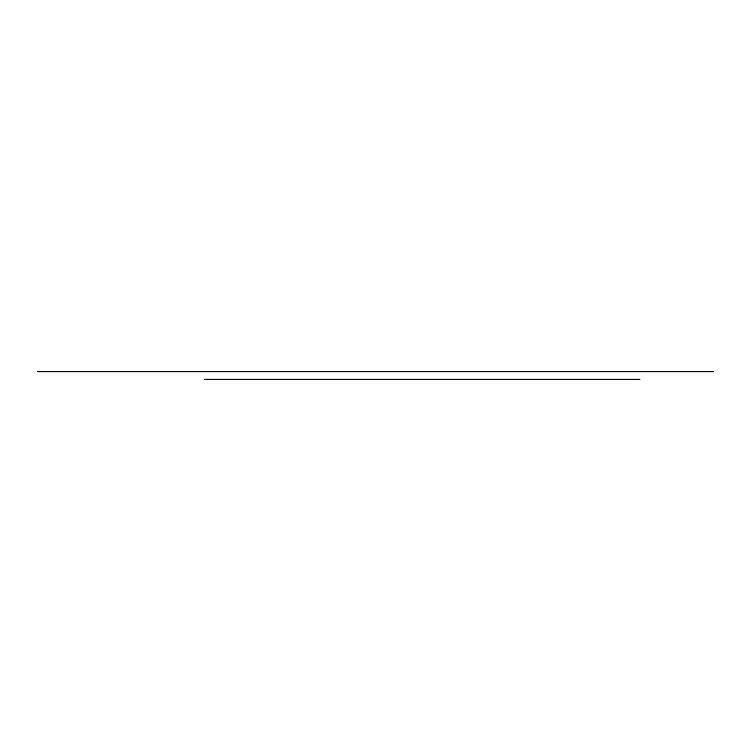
<?xml version="1.0" encoding="UTF-8"?>
<svg xmlns="http://www.w3.org/2000/svg" width="751" height="751" viewBox="0 0 751 751"><rect width="100%" height="100%" fill="white"/><g stroke="black" fill="none" stroke-linecap="round" stroke-linejoin="round"><path stroke-width="1.13" d="M37.55 371.576L713.45 371.576M204.507 379.424L639.833 379.424"/></g></svg>
